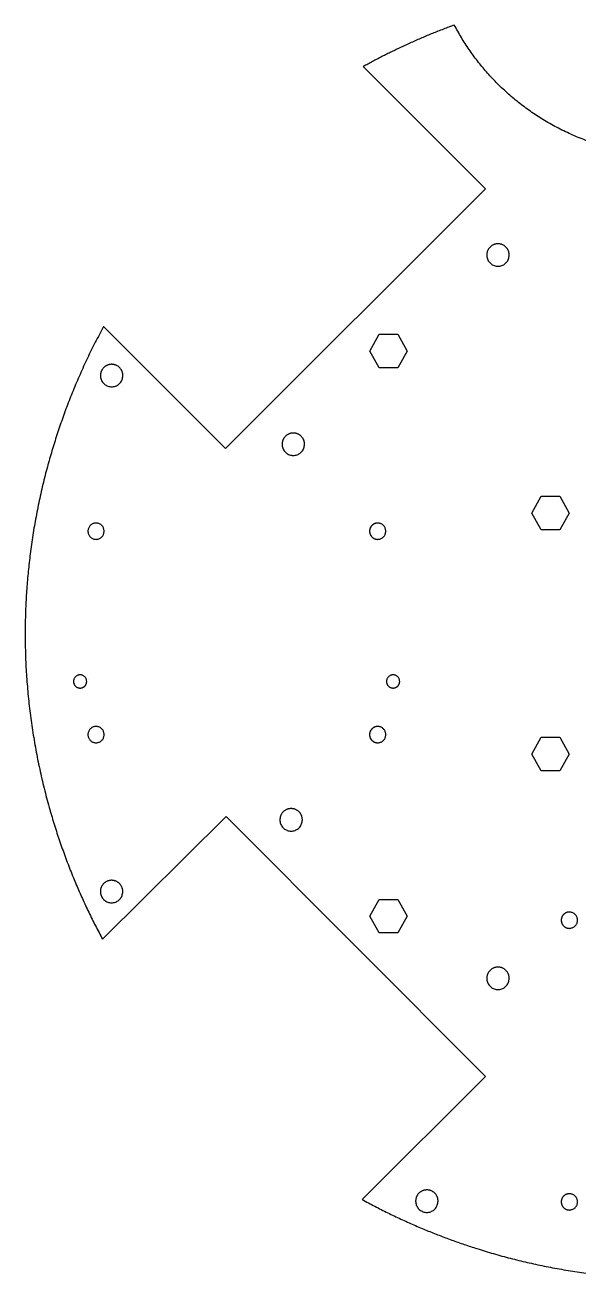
# Model space of a CAD drawing. Extents: x 0 to 423, y 0 to 204.
# Drawn here: x 213.5 to 303.4, y 0.1 to 203.7 of the extents above; entities that cross this region are included whole.
import ezdxf

# ---------------------------------------------------------------- set-up
doc = ezdxf.new("R2010")
doc.units = 0
doc.layers.add('Capa_1', color=7, linetype='CONTINUOUS')

msp = doc.modelspace()

# ---------------------------------------------------------------- linework, layer by layer
at = {"layer": 'Capa_1', "color": 7}
for p, q in [((283.165367, 203.663556), (283.165367, 203.663556)), ((268.389468, 196.92605), (288.212263, 177.103247)), ((288.212263, 177.103247), (246.035478, 134.926459)), ((246.035478, 134.926459), (226.234172, 154.727766)), ((269.446729, 150.759781), (270.958565, 153.483395)), ((270.958565, 153.483395), (273.982124, 153.483395)), ((273.982124, 153.483395), (275.493961, 150.759781)), ((270.958565, 148.036173), (269.446729, 150.759781)), ((275.493961, 150.759781), (273.982124, 148.036173)), ((273.982124, 148.036173), (270.958565, 148.036173)), ((229.316893, 145.036108), (229.316893, 145.036108)), ((229.316902, 145.036108), (229.316902, 145.036108)), ((295.751067, 124.455408), (297.262904, 127.179022)), ((297.262904, 127.179022), (300.286491, 127.179022)), ((300.286491, 127.179022), (301.798328, 124.455408)), ((297.262904, 121.7318), (295.751067, 124.455408)), ((301.798328, 124.455408), (300.286491, 121.7318)), ((226.343589, 121.509742), (226.343589, 121.509742)), ((226.343598, 121.509742), (226.343598, 121.509742)), ((226.531747, 121.509739), (226.531747, 121.509739)), ((272.063578, 121.509742), (272.063578, 121.509742)), ((272.063606, 121.509742), (272.063606, 121.509742)), ((272.251735, 121.509736), (272.251735, 121.509736)), ((300.286491, 121.7318), (297.262904, 121.7318)), ((223.846591, 97.420168), (223.846591, 97.420168)), ((226.343589, 88.489742), (226.343589, 88.489742)), ((226.343598, 88.489742), (226.343598, 88.489742)), ((226.531747, 88.48975), (226.531747, 88.48975)), ((272.063578, 88.489742), (272.063578, 88.489742)), ((272.063606, 88.489742), (272.063606, 88.489742)), ((272.251735, 88.489745), (272.251735, 88.489745)), ((295.751152, 85.331467), (297.262988, 88.05508)), ((297.262988, 88.05508), (300.286548, 88.05508)), ((300.28652, 88.05508), (301.798356, 85.331467)), ((297.262988, 82.607856), (295.751152, 85.331467)), ((301.798356, 85.331467), (300.28652, 82.607856)), ((300.28652, 82.607856), (297.26296, 82.607856)), ((226.074318, 55.273095), (246.119812, 75.212756)), ((246.119812, 75.212756), (288.255245, 32.994078)), ((229.316893, 63.672048), (229.316893, 63.672048)), ((229.316902, 63.672048), (229.316902, 63.672048)), ((269.446729, 59.027097), (270.958565, 61.75071)), ((270.958565, 61.75071), (273.982124, 61.75071)), ((273.982124, 61.75071), (275.493961, 59.027097)), ((270.958565, 56.303489), (269.446729, 59.027097)), ((275.493961, 59.027097), (273.982124, 56.303489)), ((301.850003, 57.043896), (301.850003, 57.043896)), ((273.982124, 56.303489), (270.958565, 56.303489)), ((288.255245, 32.994078), (268.195976, 13.040637)), ((301.849974, 11.323907), (301.849974, 11.323907))]:
    msp.add_line(p, q, dxfattribs=at)
for points, knots in [([(283.165367, 203.663556), (282.870535, 203.553223), (282.280889, 203.332564), (281.397714, 202.99821), (280.517227, 202.657169), (279.640777, 202.306133), (278.768093, 201.94604), (277.898844, 201.577812), (277.032732, 201.202408), (276.169964, 200.81954), (275.335567, 200.440235), (274.529371, 200.065025), (273.750963, 199.69492), (272.975448, 199.31866), (272.202772, 198.936487), (271.43335, 198.547723), (270.667579, 198.151641), (269.905904, 197.747551), (269.146966, 197.338123), (268.641951, 197.06341), (268.38944, 196.92605)], [0, 0, 0, 0, 0.944401, 1.888744, 2.833029, 3.777036, 4.721087, 5.665157, 6.609077, 7.552965, 8.496834, 9.358732, 10.220631, 11.082551, 11.944621, 12.806675, 13.668698, 14.530994, 15.393324, 16.255686, 16.255686, 16.255686, 16.255686]), ([(318.359918, 182.45665), (317.976677, 182.466483), (317.210354, 182.486147), (316.061501, 182.529625), (314.918007, 182.600865), (313.781574, 182.713311), (312.65304, 182.862663), (311.532218, 183.045056), (310.419616, 183.256491), (309.316226, 183.497477), (308.164905, 183.782983), (306.968141, 184.119572), (305.728824, 184.51264), (304.504673, 184.945429), (303.296907, 185.417037), (302.106734, 185.926769), (300.934469, 186.474447), (299.781359, 187.059551), (298.648535, 187.681276), (297.561213, 188.324675), (296.518892, 188.986285), (295.52089, 189.662919), (294.543153, 190.369865), (293.586637, 191.106598), (292.65221, 191.872461), (291.740123, 192.667294), (290.851286, 193.490428), (289.98689, 194.341416), (289.165174, 195.201741), (288.385349, 196.069143), (287.645439, 196.940706), (286.927826, 197.834813), (286.232563, 198.750311), (285.563519, 199.688644), (284.924137, 200.651845), (284.318684, 201.641182), (283.735833, 202.648692), (283.355513, 203.325219), (283.165311, 203.663556)], [0, 0, 0, 0, 1.150097, 2.29972, 3.448868, 4.586638, 5.724923, 6.863444, 7.992892, 9.122074, 10.251208, 11.550999, 12.850959, 14.150985, 15.44552, 16.740012, 18.034512, 19.326512, 20.618516, 21.9105, 23.116105, 24.321667, 25.527208, 26.735177, 27.943167, 29.151197, 30.364086, 31.576918, 32.789618, 33.932596, 35.075669, 36.219005, 37.371601, 38.523942, 39.675721, 40.839128, 42.00302, 43.167421, 43.167421, 43.167421, 43.167421]), ([(292.087784, 166.340336), (292.07113, 166.233505), (292.038089, 166.021545), (291.966568, 165.709912), (291.850246, 165.416312), (291.672005, 165.157776), (291.448521, 164.937977), (291.186865, 164.756633), (290.896073, 164.620688), (290.584709, 164.536076), (290.263921, 164.507033), (289.942918, 164.536191), (289.631452, 164.620451), (289.341873, 164.755945), (289.083528, 164.938397), (288.862211, 165.159628), (288.679706, 165.418048), (288.54447, 165.707895), (288.460401, 166.019318), (288.435861, 166.286855), (288.445056, 166.500048), (288.466039, 166.658418), (288.500705, 166.813806), (288.54861, 166.965195), (288.6092, 167.111546), (288.682409, 167.252533), (288.767942, 167.386927), (288.865144, 167.513682), (288.97303, 167.631478), (289.09084, 167.73935), (289.217597, 167.836546), (289.351971, 167.922089), (289.49292, 167.995338), (289.639265, 168.055955), (289.790724, 168.103827), (289.946228, 168.13836), (290.104587, 168.159267), (290.264172, 168.166289), (290.423758, 168.159269), (290.582119, 168.138371), (290.737613, 168.103826), (290.88906, 168.055954), (291.035401, 167.995331), (291.176378, 167.922076), (291.310818, 167.83656), (291.437603, 167.739393), (291.555312, 167.631526), (291.662908, 167.513627), (291.759945, 167.386778), (291.845834, 167.252392), (291.920292, 167.111732), (291.981646, 166.96558), (292.028236, 166.81399), (292.057747, 166.657938), (292.075652, 166.499586), (292.083734, 166.393489), (292.087784, 166.340336)], [0, 0, 0, 0, 0.324333, 0.643501, 0.957628, 1.265314, 1.578249, 1.893254, 2.215901, 2.536547, 2.856431, 3.177052, 3.498412, 3.819695, 4.131132, 4.442527, 4.754017, 5.075475, 5.39695, 5.717181, 5.876936, 6.036403, 6.195798, 6.353955, 6.512175, 6.670403, 6.829938, 6.98947, 7.148999, 7.30853, 7.468064, 7.627591, 7.785795, 7.944002, 8.102205, 8.261731, 8.421264, 8.580798, 8.740336, 8.899872, 9.059393, 9.217576, 9.375773, 9.534004, 9.693599, 9.853163, 10.012608, 10.17194, 10.331387, 10.49115, 10.649865, 10.808272, 10.965994, 11.124674, 11.283962, 11.443879, 11.443879, 11.443879, 11.443879]), ([(226.234172, 154.727766), (226.009152, 154.301823), (225.559136, 153.449978), (224.89159, 152.168348), (224.239499, 150.87997), (223.610435, 149.581283), (223.002466, 148.273633), (222.413595, 146.958113), (221.841885, 145.635957), (221.287959, 144.30719), (220.760963, 142.993043), (220.260478, 141.69394), (219.785405, 140.410555), (219.327291, 139.121402), (218.886067, 137.826765), (218.461827, 136.526859), (218.054618, 135.221729), (217.664541, 133.911583), (217.291639, 132.596646), (216.922572, 131.227502), (216.559725, 129.803761), (216.205627, 128.325097), (215.872973, 126.841255), (215.561865, 125.352544), (215.272328, 123.85928), (215.004338, 122.361544), (214.757936, 120.859655), (214.53336, 119.353916), (214.335067, 117.876101), (214.161698, 116.426709), (214.011164, 115.00623), (213.879112, 113.583057), (213.76502, 112.157499), (213.671146, 110.729706), (213.59973, 109.299677), (213.553067, 107.867659), (213.522941, 106.434158), (213.508379, 105.478355), (213.501098, 105.000431)], [0, 0, 0, 0, 1.445181, 2.890222, 4.335127, 5.777017, 7.219065, 8.661186, 10.100807, 11.540352, 12.979865, 14.348299, 15.716758, 17.085225, 18.452577, 19.819919, 21.187257, 22.554002, 23.920753, 25.287512, 26.807927, 28.328348, 29.848766, 31.369783, 32.890802, 34.411832, 35.934194, 37.456542, 38.978854, 40.407205, 41.835579, 43.264027, 44.694949, 46.125801, 47.5565, 48.990168, 50.423969, 51.857908, 51.857908, 51.857908, 51.857908]), ([(229.380969, 146.778782), (229.364316, 146.671952), (229.331275, 146.459992), (229.259754, 146.148359), (229.143431, 145.854759), (228.965193, 145.596222), (228.741709, 145.376423), (228.480054, 145.19508), (228.189261, 145.059135), (227.877896, 144.974522), (227.557107, 144.94548), (227.236104, 144.974638), (226.924638, 145.058897), (226.635061, 145.194393), (226.376715, 145.376844), (226.155397, 145.598074), (225.972891, 145.856494), (225.837658, 146.146342), (225.753587, 146.457765), (225.729046, 146.725302), (225.738241, 146.938495), (225.759225, 147.096865), (225.793894, 147.252252), (225.841796, 147.403642), (225.902386, 147.549992), (225.975594, 147.69098), (226.061127, 147.825374), (226.158329, 147.952129), (226.266216, 148.069925), (226.384025, 148.177797), (226.510782, 148.274993), (226.645157, 148.360537), (226.786107, 148.433785), (226.932452, 148.494402), (227.083912, 148.542273), (227.239416, 148.576808), (227.397775, 148.597714), (227.55736, 148.604735), (227.716946, 148.597716), (227.875306, 148.576818), (228.030799, 148.542272), (228.182247, 148.494401), (228.328588, 148.433777), (228.469566, 148.360524), (228.604006, 148.275007), (228.730792, 148.177839), (228.8485, 148.069974), (228.956094, 147.952073), (229.053132, 147.825224), (229.139022, 147.690839), (229.213479, 147.550179), (229.274832, 147.404027), (229.321422, 147.252437), (229.350933, 147.096385), (229.368838, 146.938033), (229.37692, 146.831936), (229.380969, 146.778782)], [0, 0, 0, 0, 0.324333, 0.643501, 0.957628, 1.265312, 1.578247, 1.893252, 2.215899, 2.536546, 2.856432, 3.177053, 3.498412, 3.819693, 4.131132, 4.442527, 4.754017, 5.075475, 5.396951, 5.717181, 5.876936, 6.036403, 6.195799, 6.353956, 6.512175, 6.670403, 6.829938, 6.98947, 7.148999, 7.30853, 7.468064, 7.627591, 7.785796, 7.944003, 8.102207, 8.261732, 8.421266, 8.580801, 8.740338, 8.899874, 9.059392, 9.217577, 9.375774, 9.534007, 9.693601, 9.853166, 10.01261, 10.171941, 10.331388, 10.491153, 10.649867, 10.808273, 10.965995, 11.124675, 11.283963, 11.44388, 11.44388, 11.44388, 11.44388]), ([(258.864555, 135.626303), (258.847902, 135.519472), (258.814861, 135.307512), (258.74334, 134.995879), (258.627018, 134.702279), (258.448777, 134.443743), (258.225293, 134.223944), (257.963637, 134.042601), (257.672844, 133.906656), (257.361481, 133.822043), (257.040692, 133.793001), (256.71969, 133.822158), (256.408224, 133.906418), (256.118645, 134.041912), (255.8603, 134.224365), (255.638983, 134.445595), (255.456477, 134.704015), (255.321242, 134.993862), (255.237172, 135.305285), (255.212632, 135.572823), (255.221828, 135.786015), (255.242811, 135.944385), (255.277476, 136.099773), (255.325382, 136.251163), (255.385972, 136.397513), (255.459181, 136.5385), (255.544714, 136.672895), (255.641915, 136.799649), (255.749802, 136.917445), (255.867612, 137.025317), (255.994369, 137.122513), (256.128743, 137.208057), (256.269692, 137.281305), (256.416036, 137.341922), (256.567496, 137.389794), (256.723, 137.424328), (256.881359, 137.445234), (257.040944, 137.452256), (257.20053, 137.445236), (257.35889, 137.424338), (257.514384, 137.389793), (257.665832, 137.341921), (257.812173, 137.281298), (257.953149, 137.208044), (258.08759, 137.122527), (258.214375, 137.02536), (258.332084, 136.917493), (258.43968, 136.799594), (258.536717, 136.672745), (258.622606, 136.538359), (258.697063, 136.397699), (258.758418, 136.251548), (258.805008, 136.099958), (258.834519, 135.943906), (258.852424, 135.785553), (258.860506, 135.679456), (258.864555, 135.626303)], [0, 0, 0, 0, 0.324333, 0.643501, 0.957628, 1.265314, 1.578249, 1.893254, 2.215901, 2.536547, 2.856431, 3.177052, 3.498412, 3.819695, 4.131132, 4.442527, 4.754017, 5.075475, 5.39695, 5.717181, 5.876936, 6.036403, 6.195798, 6.353955, 6.512175, 6.670403, 6.829938, 6.98947, 7.148999, 7.30853, 7.468064, 7.627591, 7.785795, 7.944002, 8.102205, 8.261731, 8.421264, 8.580798, 8.740336, 8.899872, 9.059393, 9.217576, 9.375773, 9.534004, 9.693599, 9.853163, 10.012608, 10.17194, 10.331387, 10.49115, 10.649865, 10.808272, 10.965994, 11.124674, 11.283962, 11.443879, 11.443879, 11.443879, 11.443879]), ([(226.343598, 121.509742), (226.331511, 121.432202), (226.307529, 121.278357), (226.255618, 121.052167), (226.171187, 120.839067), (226.041819, 120.651414), (225.879609, 120.491879), (225.689697, 120.360258), (225.478633, 120.261597), (225.25264, 120.200191), (225.019805, 120.179101), (224.786808, 120.200224), (224.560727, 120.261358), (224.350544, 120.359749), (224.163097, 120.492313), (224.002529, 120.65292), (223.870038, 120.840275), (223.771605, 121.050272), (223.710429, 121.276359), (223.68935, 121.509741), (223.710429, 121.743123), (223.771605, 121.969209), (223.870038, 122.179207), (224.002529, 122.366561), (224.163097, 122.527168), (224.350544, 122.659732), (224.560727, 122.758124), (224.786808, 122.819259), (225.019805, 122.840383), (225.25264, 122.819292), (225.478633, 122.757885), (225.689697, 122.659223), (225.87961, 122.527602), (226.041819, 122.368067), (226.171187, 122.180415), (226.255617, 121.967314), (226.307529, 121.741125), (226.331511, 121.587281), (226.343598, 121.509742)], [0, 0, 0, 0, 0.235407, 0.467066, 0.695067, 0.918391, 1.145527, 1.374161, 1.608338, 1.841067, 2.073249, 2.305968, 2.539218, 2.772417, 2.998502, 3.224545, 3.450521, 3.683497, 3.916639, 4.149713, 4.382784, 4.615926, 4.848901, 5.074877, 5.30092, 5.527006, 5.760205, 5.993455, 6.226175, 6.458357, 6.691085, 6.925262, 7.153897, 7.381032, 7.604357, 7.832358, 8.064016, 8.299421, 8.299421, 8.299421, 8.299421]), ([(272.063578, 121.509742), (272.051491, 121.432202), (272.02751, 121.278358), (271.975601, 121.052167), (271.891172, 120.839069), (271.761815, 120.651411), (271.599603, 120.49188), (271.409691, 120.360256), (271.198626, 120.261599), (270.972634, 120.20019), (270.7398, 120.179101), (270.506803, 120.200224), (270.280722, 120.261356), (270.070542, 120.359754), (269.883088, 120.492311), (269.722515, 120.652921), (269.590017, 120.840271), (269.491594, 121.050274), (269.430416, 121.276359), (269.409335, 121.509741), (269.430416, 121.743123), (269.491594, 121.969207), (269.590017, 122.17921), (269.722515, 122.366561), (269.883088, 122.52717), (270.070542, 122.659727), (270.280722, 122.758126), (270.506803, 122.819259), (270.7398, 122.840383), (270.972635, 122.819293), (271.198626, 122.757883), (271.409691, 122.659225), (271.599603, 122.527601), (271.761815, 122.36807), (271.891172, 122.180412), (271.975601, 121.967314), (272.02751, 121.741125), (272.051491, 121.587281), (272.063578, 121.509742)], [0, 0, 0, 0, 0.235407, 0.467065, 0.695065, 0.918385, 1.14552, 1.374155, 1.608336, 1.841059, 2.073239, 2.305963, 2.539213, 2.772405, 2.998498, 3.224545, 3.450524, 3.683497, 3.916639, 4.149713, 4.382784, 4.615926, 4.848899, 5.074877, 5.300925, 5.527017, 5.76021, 5.99346, 6.226184, 6.458365, 6.691088, 6.925269, 7.153904, 7.381039, 7.604359, 7.832359, 8.064016, 8.299421, 8.299421, 8.299421, 8.299421]), ([(272.063606, 121.509742), (272.051502, 121.432208), (272.027487, 121.278373), (271.975564, 121.052189), (271.89116, 120.839097), (271.761927, 120.651375), (271.59974, 120.491785), (271.409655, 120.360196), (271.198283, 120.261778), (270.972343, 120.200518), (270.778603, 120.182721), (270.624146, 120.189399), (270.509195, 120.204626), (270.396359, 120.229778), (270.286443, 120.264544), (270.180219, 120.30853), (270.0779, 120.361667), (269.980358, 120.423748), (269.888354, 120.494297), (269.802849, 120.572602), (269.724552, 120.658111), (269.654007, 120.750113), (269.591933, 120.847652), (269.538756, 120.949948), (269.494766, 121.056173), (269.46, 121.166101), (269.434945, 121.278972), (269.419782, 121.393912), (269.414695, 121.50974), (269.419777, 121.625568), (269.434926, 121.740512), (269.460004, 121.853381), (269.494765, 121.963311), (269.538756, 122.069535), (269.591932, 122.171832), (269.654007, 122.26937), (269.724552, 122.361371), (269.80285, 122.44688), (269.888354, 122.525184), (269.980358, 122.595733), (270.0779, 122.657814), (270.180219, 122.710954), (270.286442, 122.754941), (270.396359, 122.789705), (270.509194, 122.814861), (270.624147, 122.830086), (270.778601, 122.836753), (270.972351, 122.819052), (271.198286, 122.757725), (271.409648, 122.659283), (271.599741, 122.527698), (271.761927, 122.368107), (271.89116, 122.180385), (271.975564, 121.967293), (272.027487, 121.74111), (272.051502, 121.587276), (272.063606, 121.509742)], [0, 0, 0, 0, 0.235398, 0.467054, 0.695058, 0.91835, 1.145467, 1.37419, 1.60863, 1.841504, 2.073153, 2.189, 2.304788, 2.420553, 2.535379, 2.650205, 2.765038, 2.880828, 2.996623, 3.112416, 3.228209, 3.344001, 3.459783, 3.574612, 3.689442, 3.804274, 3.92006, 4.035851, 4.151642, 4.267434, 4.383226, 4.499017, 4.613848, 4.728678, 4.843508, 4.95929, 5.07508, 5.190872, 5.306666, 5.422461, 5.538251, 5.653084, 5.767911, 5.882737, 5.998503, 6.11429, 6.230137, 6.461781, 6.694663, 6.929115, 7.157838, 7.384954, 7.608248, 7.836251, 8.067906, 8.303303, 8.303303, 8.303303, 8.303303]), ([(213.501098, 105.000431), (213.508342, 104.471303), (213.522829, 103.413109), (213.55471, 101.826064), (213.606854, 100.240804), (213.689319, 98.657985), (213.799288, 97.077948), (213.934011, 95.500701), (214.090731, 93.926457), (214.270076, 92.355635), (214.473753, 90.780498), (214.702823, 89.201505), (214.957419, 87.619052), (215.236178, 86.041061), (215.538814, 84.46788), (215.865291, 82.899882), (216.215632, 81.337164), (216.589808, 79.780097), (216.9877, 78.229044), (217.38643, 76.767791), (217.781637, 75.395514), (218.169336, 74.11131), (218.573521, 72.83192), (218.994156, 71.557557), (219.431145, 70.288414), (219.884449, 69.024535), (220.353977, 67.766123), (220.839791, 66.513449), (221.327284, 65.303165), (221.814902, 64.134875), (222.300653, 63.007915), (222.799286, 61.885864), (223.310363, 60.768709), (223.835299, 59.657326), (224.375544, 58.552503), (224.932502, 57.455179), (225.500692, 56.362742), (225.883105, 55.636319), (226.074318, 55.273095)], [0, 0, 0, 0, 1.587531, 3.174874, 4.762037, 6.345656, 7.929482, 9.513406, 11.094455, 12.675404, 14.256317, 15.859026, 17.461775, 19.064537, 20.666109, 22.267668, 23.869227, 25.470445, 27.071664, 28.67287, 30.014295, 31.355707, 32.697112, 34.039336, 35.381565, 36.723804, 38.067362, 39.410911, 40.754434, 41.981572, 43.208725, 44.435923, 45.665071, 46.894172, 48.123177, 49.354447, 50.585801, 51.817242, 51.817242, 51.817242, 51.817242]), ([(223.508339, 97.125525), (223.505954, 97.094232), (223.501192, 97.03177), (223.490659, 96.938541), (223.473284, 96.84667), (223.445867, 96.75742), (223.409742, 96.671377), (223.365904, 96.588566), (223.315338, 96.509448), (223.25821, 96.434766), (223.194868, 96.365352), (223.125567, 96.301849), (223.050924, 96.244643), (222.971774, 96.194296), (222.888776, 96.151168), (222.802621, 96.115476), (222.713458, 96.087292), (222.621913, 96.066957), (222.528682, 96.054651), (222.434728, 96.050518), (222.340775, 96.054649), (222.247543, 96.066951), (222.155994, 96.087294), (222.066825, 96.11548), (221.980666, 96.151164), (221.897684, 96.194288), (221.818574, 96.24465), (221.743949, 96.301874), (221.674589, 96.365381), (221.611074, 96.434733), (221.553848, 96.509359), (221.503494, 96.588483), (221.460394, 96.671487), (221.424724, 96.757648), (221.396523, 96.846777), (221.376119, 96.93826), (221.363759, 97.031498), (221.358356, 97.15701), (221.372757, 97.314521), (221.422284, 97.49786), (221.501913, 97.668495), (221.609356, 97.820638), (221.739653, 97.95088), (221.891746, 98.058296), (222.06223, 98.138061), (222.245597, 98.187667), (222.43458, 98.204836), (222.623436, 98.187736), (222.806744, 98.137923), (222.97794, 98.057887), (223.131983, 97.951126), (223.263556, 97.821727), (223.368491, 97.669521), (223.436973, 97.496671), (223.47908, 97.313205), (223.498534, 97.188419), (223.508339, 97.125525)], [0, 0, 0, 0, 0.094148, 0.187925, 0.281346, 0.374201, 0.467461, 0.560901, 0.654961, 0.748834, 0.842637, 0.936508, 1.030449, 1.124409, 1.217565, 1.3107, 1.40383, 1.497744, 1.591668, 1.685594, 1.779516, 1.873438, 1.967359, 2.060499, 2.153639, 2.24678, 2.340699, 2.434622, 2.528543, 2.622463, 2.716385, 2.810311, 2.903464, 2.996612, 3.089725, 3.183567, 3.27745, 3.371505, 3.560029, 3.749292, 3.93855, 4.121931, 4.305257, 4.488609, 4.677755, 4.866948, 5.055705, 5.244029, 5.432802, 5.622753, 5.808204, 5.992436, 6.173578, 6.358513, 6.546415, 6.737359, 6.737359, 6.737359, 6.737359]), ([(274.308345, 97.125525), (274.305978, 97.094231), (274.301253, 97.031764), (274.29063, 96.938548), (274.27331, 96.846664), (274.245855, 96.757423), (274.209738, 96.671375), (274.165889, 96.588571), (274.115339, 96.509445), (274.05821, 96.434767), (273.994866, 96.365356), (273.92557, 96.301849), (273.850925, 96.24464), (273.771768, 96.194301), (273.688774, 96.151166), (273.602619, 96.115476), (273.513459, 96.087294), (273.421916, 96.066956), (273.328681, 96.05465), (273.234722, 96.050518), (273.140765, 96.054649), (273.047539, 96.06695), (272.955998, 96.087296), (272.866835, 96.11548), (272.780677, 96.151164), (272.697697, 96.194289), (272.618584, 96.24465), (272.543953, 96.301872), (272.474592, 96.365381), (272.411074, 96.434734), (272.353841, 96.509357), (272.303478, 96.588479), (272.260384, 96.671487), (272.224705, 96.757646), (272.196538, 96.846787), (272.176019, 96.938247), (272.163732, 97.0315), (272.158367, 97.157008), (272.172749, 97.31452), (272.222279, 97.497862), (272.301915, 97.668492), (272.409349, 97.820641), (272.539648, 97.950878), (272.691741, 98.058298), (272.862233, 98.138058), (273.045608, 98.187667), (273.23459, 98.204833), (273.423443, 98.187733), (273.606747, 98.137917), (273.777951, 98.057894), (273.931989, 97.951125), (274.063554, 97.821724), (274.168493, 97.669521), (274.236981, 97.496673), (274.279082, 97.313204), (274.298539, 97.188419), (274.308345, 97.125525)], [0, 0, 0, 0, 0.094146, 0.187928, 0.281345, 0.374205, 0.467466, 0.560908, 0.654962, 0.748833, 0.842636, 0.936506, 1.030448, 1.124417, 1.217566, 1.310701, 1.403833, 1.497738, 1.591664, 1.685606, 1.779527, 1.873445, 1.967351, 2.06049, 2.153629, 2.246767, 2.340689, 2.434616, 2.528539, 2.622462, 2.716388, 2.810315, 2.903469, 2.996618, 3.08973, 3.183583, 3.277462, 3.371515, 3.560041, 3.749305, 3.938563, 4.121941, 4.305268, 4.488615, 4.677775, 4.866973, 5.055736, 5.244046, 5.432817, 5.622779, 5.808222, 5.992451, 6.173594, 6.358531, 6.546432, 6.737376, 6.737376, 6.737376, 6.737376]), ([(226.343589, 88.489742), (226.331502, 88.412202), (226.307521, 88.258357), (226.255609, 88.032167), (226.171179, 87.819067), (226.04181, 87.631414), (225.879601, 87.471879), (225.689689, 87.340258), (225.478625, 87.241597), (225.252631, 87.180191), (225.019797, 87.159101), (224.7868, 87.180224), (224.560719, 87.241358), (224.350536, 87.339749), (224.163089, 87.472313), (224.00252, 87.63292), (223.87003, 87.820275), (223.771597, 88.030272), (223.710421, 88.256359), (223.689342, 88.489741), (223.710421, 88.723123), (223.771597, 88.949209), (223.87003, 89.159207), (224.00252, 89.346561), (224.163089, 89.507168), (224.350536, 89.639732), (224.560719, 89.738124), (224.7868, 89.799259), (225.019797, 89.820383), (225.252631, 89.799292), (225.478625, 89.737885), (225.689688, 89.639223), (225.879601, 89.507602), (226.04181, 89.348067), (226.171179, 89.160415), (226.255609, 88.947314), (226.307521, 88.721125), (226.331502, 88.567281), (226.343589, 88.489742)], [0, 0, 0, 0, 0.235407, 0.467066, 0.695067, 0.918391, 1.145527, 1.374161, 1.608338, 1.841067, 2.073249, 2.305968, 2.539218, 2.772417, 2.998502, 3.224545, 3.450521, 3.683497, 3.916639, 4.149713, 4.382784, 4.615926, 4.848901, 5.074877, 5.30092, 5.527006, 5.760205, 5.993455, 6.226175, 6.458357, 6.691085, 6.925262, 7.153897, 7.381032, 7.604357, 7.832358, 8.064016, 8.299421, 8.299421, 8.299421, 8.299421]), ([(226.343598, 88.489742), (226.331511, 88.412202), (226.307529, 88.258357), (226.255618, 88.032167), (226.171187, 87.819067), (226.041819, 87.631414), (225.879609, 87.471879), (225.689697, 87.340258), (225.478633, 87.241597), (225.25264, 87.180191), (225.019805, 87.159101), (224.786808, 87.180224), (224.560727, 87.241358), (224.350544, 87.339749), (224.163097, 87.472313), (224.002529, 87.63292), (223.870038, 87.820275), (223.771605, 88.030272), (223.710429, 88.256359), (223.68935, 88.489741), (223.710429, 88.723123), (223.771605, 88.949209), (223.870038, 89.159207), (224.002529, 89.346561), (224.163097, 89.507168), (224.350544, 89.639732), (224.560727, 89.738124), (224.786808, 89.799259), (225.019805, 89.820383), (225.25264, 89.799292), (225.478633, 89.737885), (225.689697, 89.639223), (225.87961, 89.507602), (226.041819, 89.348067), (226.171187, 89.160415), (226.255617, 88.947314), (226.307529, 88.721125), (226.331511, 88.567281), (226.343598, 88.489742)], [0, 0, 0, 0, 0.235407, 0.467066, 0.695067, 0.918391, 1.145527, 1.374161, 1.608338, 1.841067, 2.073249, 2.305968, 2.539218, 2.772417, 2.998502, 3.224545, 3.450521, 3.683497, 3.916639, 4.149713, 4.382784, 4.615926, 4.848901, 5.074877, 5.30092, 5.527006, 5.760205, 5.993455, 6.226175, 6.458357, 6.691085, 6.925262, 7.153897, 7.381032, 7.604357, 7.832358, 8.064016, 8.299421, 8.299421, 8.299421, 8.299421]), ([(272.063578, 88.489742), (272.051491, 88.412202), (272.02751, 88.258358), (271.975601, 88.032167), (271.891172, 87.819069), (271.761815, 87.631411), (271.599603, 87.47188), (271.409691, 87.340256), (271.198626, 87.241599), (270.972634, 87.18019), (270.7398, 87.159101), (270.506803, 87.180224), (270.280722, 87.241356), (270.070542, 87.339754), (269.883088, 87.472311), (269.722515, 87.632921), (269.590017, 87.820271), (269.491594, 88.030274), (269.430416, 88.256359), (269.409335, 88.489741), (269.430416, 88.723123), (269.491594, 88.949207), (269.590017, 89.15921), (269.722515, 89.346561), (269.883088, 89.50717), (270.070542, 89.639727), (270.280722, 89.738126), (270.506803, 89.799259), (270.7398, 89.820383), (270.972635, 89.799293), (271.198626, 89.737883), (271.409691, 89.639225), (271.599603, 89.507601), (271.761815, 89.34807), (271.891172, 89.160412), (271.975601, 88.947314), (272.02751, 88.721125), (272.051491, 88.567281), (272.063578, 88.489742)], [0, 0, 0, 0, 0.235407, 0.467065, 0.695065, 0.918385, 1.14552, 1.374155, 1.608336, 1.841059, 2.073239, 2.305963, 2.539213, 2.772405, 2.998498, 3.224545, 3.450524, 3.683497, 3.916639, 4.149713, 4.382784, 4.615926, 4.848899, 5.074877, 5.300925, 5.527017, 5.76021, 5.99346, 6.226184, 6.458365, 6.691088, 6.925269, 7.153904, 7.381039, 7.604359, 7.832359, 8.064016, 8.299421, 8.299421, 8.299421, 8.299421]), ([(272.063606, 88.489742), (272.051502, 88.412208), (272.027487, 88.258373), (271.975564, 88.032189), (271.89116, 87.819097), (271.761927, 87.631375), (271.59974, 87.471785), (271.409655, 87.340196), (271.198283, 87.241778), (270.972343, 87.180518), (270.778603, 87.162721), (270.624146, 87.169399), (270.509195, 87.184626), (270.396359, 87.209778), (270.286443, 87.244544), (270.180219, 87.28853), (270.0779, 87.341667), (269.980358, 87.403748), (269.888354, 87.474297), (269.802849, 87.552602), (269.724552, 87.638111), (269.654007, 87.730113), (269.591933, 87.827652), (269.538756, 87.929948), (269.494766, 88.036173), (269.46, 88.146101), (269.434945, 88.258972), (269.419782, 88.373912), (269.414695, 88.48974), (269.419777, 88.605568), (269.434926, 88.720512), (269.460004, 88.833381), (269.494765, 88.943311), (269.538756, 89.049535), (269.591932, 89.151832), (269.654007, 89.24937), (269.724552, 89.341371), (269.80285, 89.42688), (269.888354, 89.505184), (269.980358, 89.575733), (270.0779, 89.637814), (270.180219, 89.690954), (270.286442, 89.734941), (270.396359, 89.769705), (270.509194, 89.794861), (270.624147, 89.810086), (270.778601, 89.816753), (270.972351, 89.799052), (271.198286, 89.737725), (271.409648, 89.639283), (271.599741, 89.507698), (271.761927, 89.348107), (271.89116, 89.160385), (271.975564, 88.947293), (272.027487, 88.72111), (272.051502, 88.567276), (272.063606, 88.489742)], [0, 0, 0, 0, 0.235398, 0.467054, 0.695058, 0.91835, 1.145467, 1.37419, 1.60863, 1.841504, 2.073153, 2.189, 2.304788, 2.420553, 2.535379, 2.650205, 2.765038, 2.880828, 2.996623, 3.112416, 3.228209, 3.344001, 3.459783, 3.574612, 3.689442, 3.804274, 3.92006, 4.035851, 4.151642, 4.267434, 4.383226, 4.499017, 4.613848, 4.728678, 4.843508, 4.95929, 5.07508, 5.190872, 5.306666, 5.422461, 5.538251, 5.653084, 5.767911, 5.882737, 5.998503, 6.11429, 6.230137, 6.461781, 6.694663, 6.929115, 7.157838, 7.384954, 7.608248, 7.836251, 8.067906, 8.303303, 8.303303, 8.303303, 8.303303]), ([(258.511241, 74.660907), (258.494588, 74.554076), (258.461547, 74.342116), (258.390026, 74.030483), (258.273704, 73.736883), (258.095463, 73.478347), (257.871979, 73.258548), (257.610323, 73.077204), (257.31953, 72.941259), (257.008167, 72.856647), (256.687378, 72.827604), (256.366376, 72.856762), (256.05491, 72.941022), (255.765331, 73.076516), (255.506986, 73.258969), (255.285669, 73.480199), (255.103163, 73.738619), (254.967928, 74.028466), (254.883858, 74.339889), (254.859318, 74.607426), (254.868514, 74.820619), (254.889497, 74.978989), (254.924162, 75.134377), (254.972068, 75.285766), (255.032658, 75.432117), (255.105867, 75.573104), (255.1914, 75.707499), (255.288601, 75.834253), (255.396488, 75.952049), (255.514298, 76.059921), (255.641055, 76.157117), (255.775429, 76.242661), (255.916378, 76.315909), (256.062722, 76.376526), (256.214182, 76.424398), (256.369686, 76.458932), (256.528045, 76.479838), (256.68763, 76.48686), (256.847216, 76.47984), (257.005576, 76.458942), (257.16107, 76.424397), (257.312518, 76.376525), (257.458859, 76.315902), (257.599835, 76.242648), (257.734276, 76.157131), (257.861061, 76.059964), (257.97877, 75.952097), (258.086366, 75.834198), (258.183403, 75.707349), (258.269292, 75.572963), (258.343749, 75.432303), (258.405104, 75.286152), (258.451694, 75.134562), (258.481205, 74.97851), (258.49911, 74.820157), (258.507192, 74.71406), (258.511241, 74.660907)], [0, 0, 0, 0, 0.324333, 0.643501, 0.957628, 1.265314, 1.578249, 1.893254, 2.215901, 2.536547, 2.856431, 3.177052, 3.498412, 3.819695, 4.131132, 4.442527, 4.754017, 5.075475, 5.39695, 5.717181, 5.876936, 6.036403, 6.195798, 6.353955, 6.512175, 6.670403, 6.829938, 6.98947, 7.148999, 7.30853, 7.468064, 7.627591, 7.785795, 7.944002, 8.102205, 8.261731, 8.421264, 8.580798, 8.740336, 8.899872, 9.059393, 9.217576, 9.375773, 9.534004, 9.693599, 9.853163, 10.012608, 10.17194, 10.331387, 10.49115, 10.649865, 10.808272, 10.965994, 11.124674, 11.283962, 11.443879, 11.443879, 11.443879, 11.443879]), ([(229.368156, 63.018546), (229.351503, 62.911715), (229.318462, 62.699755), (229.246941, 62.388122), (229.130619, 62.094522), (228.952378, 61.835986), (228.728894, 61.616187), (228.467238, 61.434843), (228.176445, 61.298899), (227.865082, 61.214286), (227.544293, 61.185243), (227.223291, 61.214401), (226.911825, 61.29866), (226.622248, 61.434156), (226.363902, 61.616607), (226.142584, 61.837838), (225.960078, 62.096258), (225.824843, 62.386105), (225.740773, 62.697528), (225.716233, 62.965066), (225.725428, 63.178258), (225.746412, 63.336628), (225.781081, 63.492016), (225.828983, 63.643406), (225.889573, 63.789756), (225.962781, 63.930743), (226.048314, 64.065138), (226.145516, 64.191892), (226.253403, 64.309688), (226.371213, 64.41756), (226.497969, 64.514756), (226.632344, 64.6003), (226.773293, 64.673549), (226.919638, 64.734167), (227.071099, 64.782036), (227.226603, 64.816571), (227.384962, 64.837476), (227.544547, 64.8445), (227.704133, 64.837474), (227.86249, 64.816562), (228.017987, 64.782041), (228.169432, 64.734163), (228.315774, 64.673541), (228.45675, 64.600287), (228.591191, 64.51477), (228.717977, 64.417602), (228.835687, 64.309738), (228.943281, 64.191837), (229.040318, 64.064988), (229.126206, 63.930602), (229.200666, 63.789943), (229.262019, 63.643791), (229.308609, 63.492201), (229.33812, 63.336149), (229.356025, 63.177796), (229.364107, 63.071699), (229.368156, 63.018546)], [0, 0, 0, 0, 0.324333, 0.643501, 0.957628, 1.265314, 1.578249, 1.893254, 2.215901, 2.536547, 2.856431, 3.177052, 3.498411, 3.819692, 4.131131, 4.442526, 4.754016, 5.075475, 5.39695, 5.71718, 5.876935, 6.036402, 6.195798, 6.353955, 6.512174, 6.670402, 6.829937, 6.989469, 7.148998, 7.308529, 7.468064, 7.62759, 7.785795, 7.944002, 8.102207, 8.261732, 8.421266, 8.5808, 8.740337, 8.899873, 9.05939, 9.217574, 9.375771, 9.534002, 9.693596, 9.853161, 10.012608, 10.171938, 10.331385, 10.491148, 10.649864, 10.80827, 10.965992, 11.124672, 11.28396, 11.443877, 11.443877, 11.443877, 11.443877]), ([(301.850003, 57.043896), (301.811424, 57.046836), (301.734417, 57.052705), (301.619476, 57.065694), (301.50621, 57.087115), (301.396184, 57.120926), (301.290111, 57.165459), (301.18802, 57.219512), (301.090464, 57.281838), (300.998392, 57.352282), (300.912804, 57.430359), (300.834531, 57.515812), (300.764006, 57.607837), (300.701892, 57.705394), (300.648762, 57.80774), (300.604747, 57.913945), (300.570031, 58.023878), (300.544936, 58.136732), (300.529774, 58.251677), (300.524685, 58.367508), (300.529769, 58.483337), (300.54492, 58.598284), (300.570033, 58.711142), (300.604762, 58.82108), (300.64876, 58.927292), (300.701886, 59.029612), (300.763993, 59.127132), (300.83454, 59.219138), (300.91284, 59.304647), (300.998347, 59.382953), (301.090359, 59.453505), (301.187915, 59.515575), (301.290239, 59.568724), (301.396459, 59.612695), (301.506342, 59.647467), (301.619127, 59.67263), (301.73408, 59.687864), (301.888822, 59.694518), (302.08302, 59.676815), (302.30905, 59.615719), (302.519407, 59.517534), (302.706976, 59.385072), (302.867548, 59.224436), (302.99997, 59.036923), (303.09832, 58.826747), (303.159469, 58.600678), (303.180631, 58.367691), (303.159553, 58.134858), (303.098137, 57.908868), (302.999474, 57.697802), (302.867845, 57.507893), (302.708317, 57.345682), (302.520672, 57.21631), (302.307574, 57.131882), (302.081387, 57.079967), (301.927543, 57.055984), (301.850003, 57.043896)], [0, 0, 0, 0, 0.116069, 0.231685, 0.34687, 0.461336, 0.576306, 0.691501, 0.807478, 0.92321, 1.038864, 1.154579, 1.270398, 1.386251, 1.501088, 1.615909, 1.730717, 1.846504, 1.962299, 2.078096, 2.193888, 2.309679, 2.425474, 2.540299, 2.655125, 2.769939, 2.885733, 3.001528, 3.117321, 3.233116, 3.348917, 3.464723, 3.579555, 3.694392, 3.809181, 3.924886, 4.04063, 4.156584, 4.389022, 4.622357, 4.855681, 5.081764, 5.307779, 5.533825, 5.767016, 6.000262, 6.232973, 6.465148, 6.697878, 6.932059, 7.160696, 7.387827, 7.611146, 7.839145, 8.070799, 8.306208, 8.306208, 8.306208, 8.306208]), ([(292.087784, 48.935891), (292.07113, 48.829061), (292.038089, 48.617101), (291.966568, 48.305467), (291.850246, 48.011867), (291.672005, 47.753332), (291.448521, 47.533532), (291.186865, 47.352189), (290.896073, 47.216244), (290.584709, 47.131631), (290.263921, 47.102589), (289.942918, 47.131747), (289.631452, 47.216006), (289.341873, 47.351501), (289.083528, 47.533953), (288.862211, 47.755183), (288.679706, 48.013603), (288.54447, 48.30345), (288.460401, 48.614874), (288.435861, 48.882411), (288.445056, 49.095604), (288.466039, 49.253974), (288.500705, 49.409362), (288.54861, 49.560751), (288.6092, 49.707101), (288.682409, 49.848088), (288.767942, 49.982483), (288.865144, 50.109237), (288.97303, 50.227033), (289.09084, 50.334905), (289.217597, 50.432101), (289.351971, 50.517645), (289.49292, 50.590894), (289.639265, 50.65151), (289.790724, 50.699382), (289.946228, 50.733916), (290.104587, 50.754822), (290.264172, 50.761844), (290.423758, 50.754825), (290.582119, 50.733926), (290.737613, 50.699382), (290.88906, 50.65151), (291.035401, 50.590886), (291.176378, 50.517632), (291.310818, 50.432115), (291.437603, 50.334948), (291.555312, 50.227082), (291.662908, 50.109183), (291.759945, 49.982333), (291.845834, 49.847947), (291.920292, 49.707287), (291.981646, 49.561136), (292.028236, 49.409546), (292.057747, 49.253494), (292.075652, 49.095141), (292.083734, 48.989044), (292.087784, 48.935891)], [0, 0, 0, 0, 0.324333, 0.643501, 0.957628, 1.265314, 1.578249, 1.893254, 2.215901, 2.536547, 2.856431, 3.177052, 3.498412, 3.819695, 4.131132, 4.442527, 4.754017, 5.075475, 5.39695, 5.717181, 5.876936, 6.036403, 6.195798, 6.353955, 6.512175, 6.670403, 6.829938, 6.98947, 7.148999, 7.30853, 7.468064, 7.627591, 7.785795, 7.944002, 8.102205, 8.261731, 8.421264, 8.580798, 8.740336, 8.899872, 9.059393, 9.217576, 9.375773, 9.534004, 9.693599, 9.853163, 10.012608, 10.17194, 10.331387, 10.49115, 10.649865, 10.808272, 10.965994, 11.124674, 11.283962, 11.443879, 11.443879, 11.443879, 11.443879]), ([(280.541195, 12.763184), (280.524541, 12.656352), (280.4915, 12.44439), (280.419981, 12.132756), (280.303655, 11.839159), (280.125418, 11.580624), (279.90193, 11.360829), (279.640278, 11.179484), (279.349483, 11.043543), (279.03812, 10.958933), (278.717332, 10.929883), (278.396329, 10.95904), (278.084864, 11.043304), (277.795284, 11.178796), (277.536939, 11.36125), (277.315625, 11.582481), (277.133113, 11.840898), (276.997884, 12.130749), (276.913812, 12.442171), (276.889272, 12.709707), (276.898466, 12.922896), (276.91945, 13.081263), (276.954117, 13.236646), (277.002021, 13.388034), (277.06261, 13.534385), (277.135823, 13.675372), (277.221353, 13.809774), (277.318553, 13.936538), (277.426439, 14.054339), (277.54425, 14.162208), (277.671011, 14.259395), (277.80538, 14.344942), (277.946333, 14.418182), (278.092675, 14.478798), (278.244138, 14.526659), (278.399637, 14.561212), (278.557998, 14.58211), (278.717583, 14.589136), (278.877172, 14.582091), (279.035521, 14.561139), (279.19103, 14.526679), (279.34247, 14.478791), (279.488811, 14.418176), (279.629792, 14.344929), (279.764226, 14.259406), (279.891013, 14.162246), (280.008731, 14.054388), (280.116316, 13.936475), (280.213357, 13.809621), (280.299241, 13.675231), (280.373704, 13.534575), (280.43506, 13.388424), (280.481645, 13.236832), (280.511159, 13.08078), (280.529063, 12.922431), (280.537145, 12.816335), (280.541195, 12.763184)], [0, 0, 0, 0, 0.324338, 0.643507, 0.957628, 1.265314, 1.578247, 1.893252, 2.215898, 2.536544, 2.856428, 3.177049, 3.498409, 3.819692, 4.13113, 4.442526, 4.754011, 5.075477, 5.396951, 5.717174, 5.876933, 6.036393, 6.195781, 6.35394, 6.512161, 6.670386, 6.829929, 6.989469, 7.149002, 7.30853, 7.46806, 7.627587, 7.785788, 7.943993, 8.102195, 8.261723, 8.421257, 8.58079, 8.740329, 8.899869, 9.059379, 9.217562, 9.375757, 9.533986, 9.693582, 9.853143, 10.012581, 10.171923, 10.331375, 10.491144, 10.649852, 10.808256, 10.965988, 11.124661, 11.283949, 11.443861, 11.443861, 11.443861, 11.443861]), ([(268.195976, 13.040637), (268.541494, 12.855654), (269.232505, 12.485702), (270.271616, 11.935708), (271.315235, 11.395917), (272.365801, 10.871317), (273.422452, 10.360644), (274.484465, 9.862556), (275.551026, 9.375754), (276.622176, 8.900672), (277.671892, 8.448905), (278.699781, 8.019858), (279.705269, 7.612461), (280.714637, 7.215647), (281.727725, 6.829348), (282.744429, 6.453626), (283.764718, 6.088497), (284.788509, 5.734037), (285.815696, 5.390261), (286.949491, 5.023785), (288.191065, 4.638677), (289.541613, 4.239577), (290.897337, 3.858636), (292.258003, 3.496005), (293.623334, 3.151653), (294.993273, 2.825673), (296.367568, 2.518057), (297.745992, 2.228917), (299.148172, 1.954397), (300.574032, 1.695506), (302.02346, 1.453268), (303.476678, 1.231291), (304.933408, 1.029642), (306.393384, 0.848378), (307.856522, 0.68753), (309.322527, 0.547047), (310.791109, 0.427192), (311.996461, 0.34597), (312.937604, 0.29233), (313.614051, 0.258119), (314.290933, 0.228061), (314.968225, 0.20215), (315.645904, 0.180679), (316.323975, 0.16426), (317.002411, 0.15349), (317.681152, 0.14635), (318.133661, 0.142929), (318.359918, 0.141218)], [0, 0, 0, 0, 1.175759, 2.351433, 3.527043, 4.700529, 5.874103, 7.047708, 8.219502, 9.391251, 10.562974, 11.647835, 12.732704, 13.817574, 14.901478, 15.985363, 17.06924, 18.152384, 19.235555, 20.318743, 21.726978, 23.13522, 24.543465, 25.951533, 27.359573, 28.767595, 30.175972, 31.584354, 32.992734, 34.462244, 35.931729, 37.401184, 38.872319, 40.343446, 41.814596, 43.288032, 44.761464, 46.234847, 46.912156, 47.589458, 48.266768, 48.94479, 49.622805, 50.300811, 50.979576, 51.658352, 52.337142, 52.337142, 52.337142, 52.337142]), ([(301.849974, 11.323907), (301.811398, 11.326822), (301.734394, 11.332642), (301.619442, 11.345595), (301.506205, 11.367172), (301.396143, 11.400879), (301.290082, 11.445453), (301.187998, 11.499518), (301.090449, 11.561849), (300.998377, 11.632277), (300.912802, 11.710368), (300.83451, 11.795807), (300.763981, 11.887839), (300.701862, 11.985397), (300.648735, 12.087749), (300.604719, 12.193956), (300.570003, 12.303889), (300.544908, 12.416742), (300.529745, 12.531689), (300.524657, 12.647523), (300.529741, 12.763353), (300.544891, 12.878294), (300.570008, 12.99115), (300.604732, 13.10109), (300.648732, 13.207304), (300.701856, 13.309624), (300.763971, 13.407141), (300.834517, 13.499157), (300.912838, 13.58465), (300.998326, 13.662969), (301.090335, 13.733511), (301.187889, 13.795585), (301.290219, 13.848725), (301.396436, 13.892697), (301.506317, 13.927463), (301.619099, 13.95263), (301.734052, 13.967881), (301.888788, 13.974492), (302.083008, 13.95701), (302.309025, 13.895768), (302.519368, 13.797544), (302.706955, 13.665088), (302.86753, 13.504456), (302.999945, 13.316938), (303.098289, 13.10676), (303.15944, 12.880692), (303.180603, 12.647705), (303.159525, 12.414871), (303.098113, 12.188879), (302.999438, 11.977818), (302.867822, 11.787899), (302.708288, 11.625686), (302.520647, 11.496311), (302.307552, 11.411885), (302.081365, 11.359972), (301.927519, 11.335993), (301.849974, 11.323907)], [0, 0, 0, 0, 0.116057, 0.231666, 0.34688, 0.461333, 0.576308, 0.691512, 0.807477, 0.923205, 1.038846, 1.154577, 1.270403, 1.386256, 1.501099, 1.615923, 1.73073, 1.846514, 1.962309, 2.078117, 2.193905, 2.309692, 2.425478, 2.540313, 2.655139, 2.769952, 2.885742, 3.001548, 3.117356, 3.233132, 3.348924, 3.46473, 3.579572, 3.694402, 3.809184, 3.92489, 4.040635, 4.156588, 4.389016, 4.622366, 4.855713, 5.081801, 5.307821, 5.533852, 5.767053, 6.0003, 6.233002, 6.465187, 6.697918, 6.932089, 7.160738, 7.38787, 7.611191, 7.839183, 8.07083, 8.306251, 8.306251, 8.306251, 8.306251])]:
    msp.add_open_spline(points, degree=3, knots=knots, dxfattribs=at)

doc.saveas('drawing.dxf')
